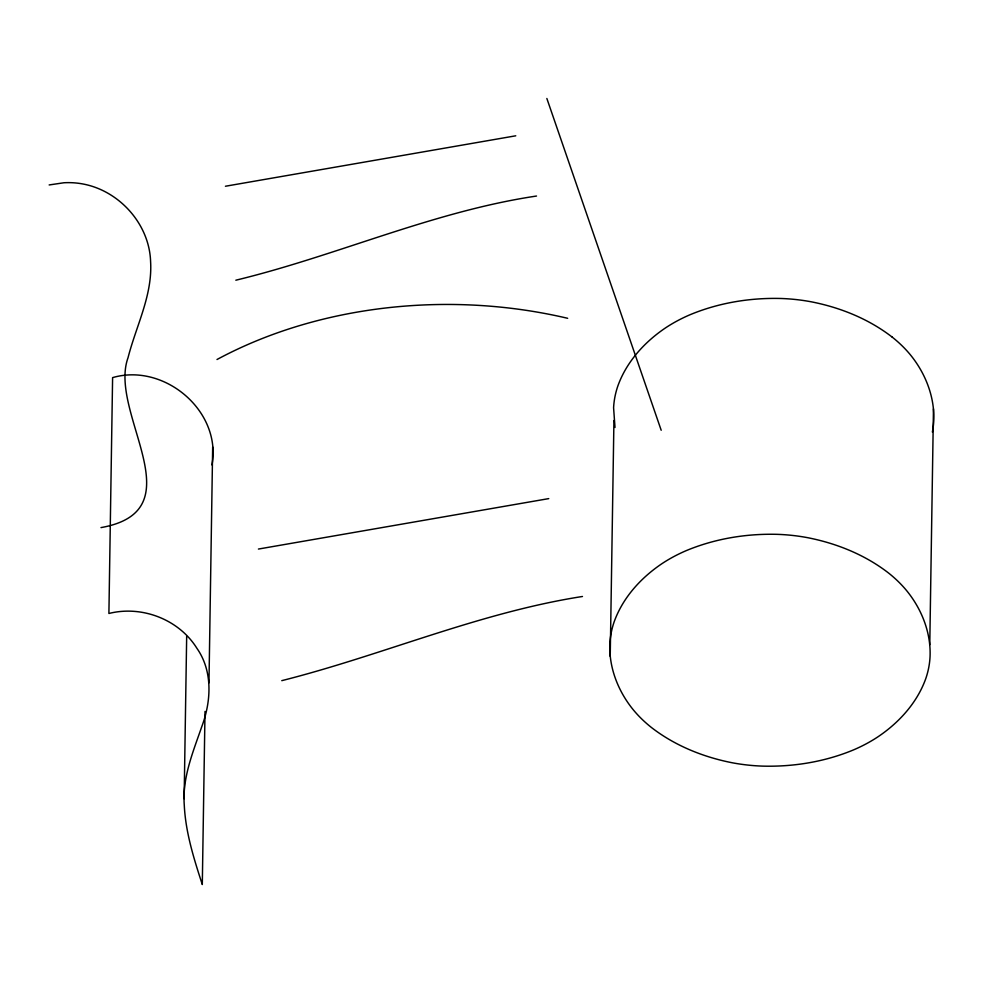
<?xml version="1.0" encoding="UTF-8"?>
<svg xmlns="http://www.w3.org/2000/svg" width="983" height="983" viewBox="0 0 983 983"><rect width="100%" height="100%" fill="white"/><g stroke="black" fill="none" stroke-linecap="round" stroke-linejoin="round"><path stroke-width="1.47" d="M184.128 798.712L186.672 636.37M205.017 711.459L202.301 884.528C193.872 858.675 185.554 832.343 184.263 804.991C182.224 777.651 193.037 751.97 201.761 726.695C211.21 701.444 213.053 671.377 196.932 648.338C178.894 619.327 141.859 605.196 108.904 613.478L112.603 377.619C164.382 362.53 221.937 411.164 211.959 464.947M208.974 682.853L212.672 446.995M610.222 656.361L613.933 420.503M929.771 644.725L933.469 408.867M281.777 680.654C382.731 655.157 479.151 612.581 582.477 596.484M235.834 280.204C336.997 255.727 432.938 211.492 536.521 196.035M49.15 184.951L63.932 182.764A57.284 41.483 0.9 0 1 84.55 184.3C120.331 191.771 149.428 224.751 150.596 261.576C152.648 295.305 136.121 325.864 128.036 357.714C107.847 413.278 197.46 510.447 100.991 527.601M225.426 186.242L515.768 135.801M258.418 549.055L548.747 498.614M892.134 337.058C868.677 318.922 840.428 307.544 811.454 301.842A148.163 107.294 0.9 0 0 781.178 298.488C750.201 297.64 718.868 302.764 690.189 314.671A148.163 107.294 0.9 0 0 665.7 327.769C644.664 341.9 626.576 361.732 617.902 385.84A148.163 107.294 0.9 0 0 613.589 407.736L615.002 427.482M546.855 98.472L661.19 430.259M216.997 359.508A388.654 281.457 0.9 0 1 567.658 318.295M892.134 337.058A148.163 107.294 0.9 0 1 910.467 354.924C925.47 373.356 934.833 397.046 933.752 421.007A148.163 107.294 0.9 0 1 932.375 432.041M609.878 643.595C608.796 667.555 618.16 691.246 633.175 709.677A148.163 107.294 0.9 0 0 651.496 727.543C674.952 745.679 703.201 757.057 732.175 762.759A148.163 107.294 0.9 0 0 762.452 766.113C793.428 766.961 824.774 761.837 853.453 749.931A148.163 107.294 0.9 0 0 877.93 736.832C898.966 722.702 917.053 702.87 925.728 678.761A148.163 107.294 0.9 0 0 930.041 656.865C931.134 632.905 921.771 609.214 906.756 590.783A148.163 107.294 0.9 0 0 888.423 572.917C864.966 554.781 836.73 543.402 807.756 537.701A148.163 107.294 0.9 0 0 777.479 534.347C746.502 533.499 715.157 538.623 686.478 550.529A148.163 107.294 0.9 0 0 662.001 563.628C640.965 577.758 622.878 597.59 614.203 621.698A148.163 107.294 0.9 0 0 609.878 643.595"/></g></svg>
